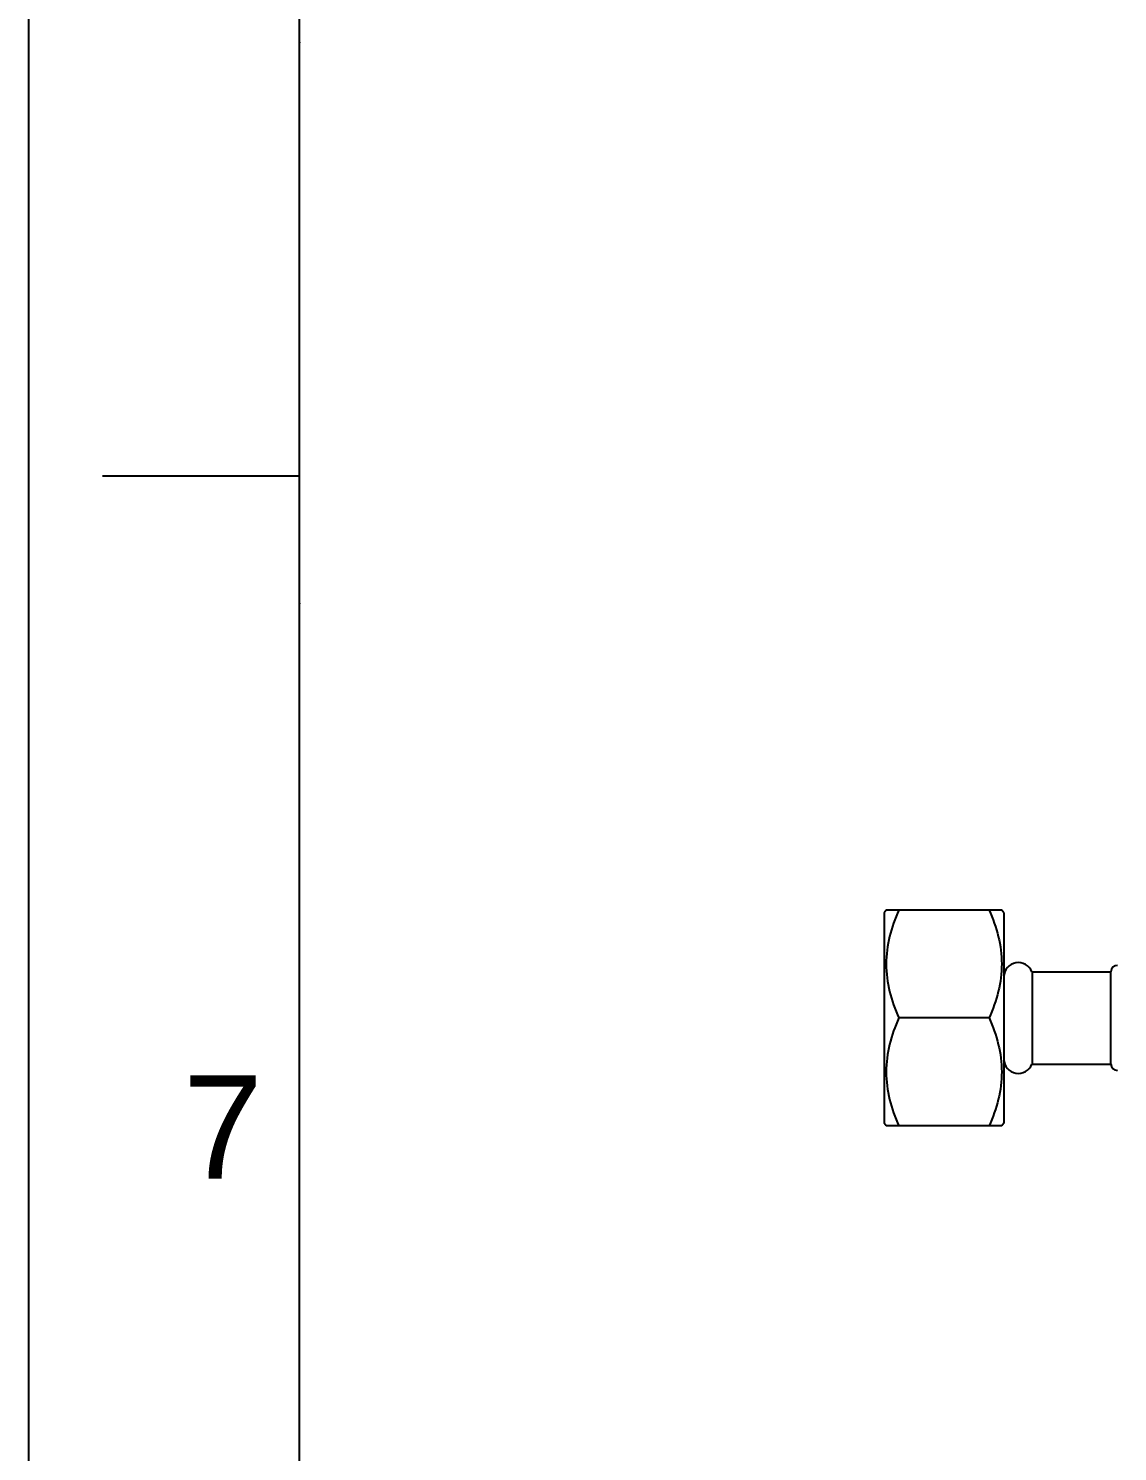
# Model space of a CAD drawing. Header units: millimetres. Extents: x 7392 to 8221, y 1108 to 2280.
# Drawn here: x 7392.3 to 7504.4, y 1314.6 to 1461 of the extents above; entities that cross this region are included whole.
import ezdxf

# ---------------------------------------------------------------- set-up
doc = ezdxf.new("R2010")
doc.units = ezdxf.units.MM
doc.layers.add('02___PRT_ALL_AXES', color=7, linetype='Continuous')
doc.styles.get("Standard").update_dxf_attribs({"font": 'arial.ttf'})

msp = doc.modelspace()

# ---------------------------------------------------------------- linework, layer by layer
at = {"color": 7, "linetype": 'Continuous'}
for p, q in [((7392.3, 2279.55), (7392.3, 1108.21)), ((7420.19, 1414.99), (7399.92, 1414.99)), ((7480.56, 1370.35), (7480.34, 1370.07)), ((7492.44, 1370.35), (7480.56, 1370.35)), ((7492.65, 1370.07), (7492.44, 1370.35)), ((7480.34, 1370.07), (7480.34, 1348.43)), ((7492.65, 1370.07), (7492.65, 1348.43)), ((7495.55, 1364), (7503.65, 1364)), ((7503.65, 1354.5), (7503.65, 1364)), ((7491.15, 1359.25), (7481.84, 1359.25)), ((7495.55, 1354.5), (7503.65, 1354.5)), ((7480.56, 1348.14), (7480.34, 1348.43)), ((7492.65, 1348.43), (7492.44, 1348.14)), ((7492.44, 1348.14), (7480.56, 1348.14))]:
    msp.add_line(p, q, dxfattribs=at)
at = {"linetype": 'Continuous'}
msp.add_line((7420.19, 1136.1), (7420.19, 2251.66), dxfattribs=at)
at = {"color": 7, "linetype": 'Continuous'}
for centre, radius, start, end in [((7494.15, 1363.45), 1.5, 21.5938, 177.971), ((7504.35, 1363.95), 0.7, 90, 175.904), ((7494.15, 1355.05), 1.5, 182.029, 338.4062), ((7504.35, 1354.55), 0.7, 184.096, 270)]:
    msp.add_arc(centre, radius, start, end, dxfattribs=at)
for points in [[(7481.84, 1370.35), (7481.46, 1369.47), (7480.81, 1367.66), (7480.43, 1364.8), (7480.81, 1361.94), (7481.46, 1360.13), (7481.84, 1359.25)], [(7491.15, 1370.35), (7491.53, 1369.47), (7492.18, 1367.66), (7492.56, 1364.8), (7492.18, 1361.94), (7491.53, 1360.13), (7491.15, 1359.25)], [(7481.84, 1359.25), (7481.46, 1358.37), (7480.81, 1356.56), (7480.43, 1353.7), (7480.81, 1350.83), (7481.46, 1349.03), (7481.84, 1348.14)], [(7491.15, 1359.25), (7491.53, 1358.37), (7492.18, 1356.56), (7492.56, 1353.7), (7492.18, 1350.83), (7491.53, 1349.03), (7491.15, 1348.14)]]:
    msp.add_open_spline(points, degree=3, knots=[0, 0, 0, 0, 0.251527, 0.5, 0.748473, 1, 1, 1, 1], dxfattribs=at)
for p in [(7420.19, 1459.58), (7420.19, 1459.58), (7420.19, 1401.87), (7420.19, 1401.87)]:
    msp.add_point(p)
at = {"layer": '02___PRT_ALL_AXES', "color": 7, "linetype": 'Continuous'}
msp.add_line((7495.55, 1364), (7495.55, 1354.5), dxfattribs=at)

# ---------------------------------------------------------------- texts
at = {"insert": (7412.31, 1348.03), "char_height": 10.63, "attachment_point": 5}
msp.add_mtext_dynamic_manual_height_columns('7', width=69.7226, gutter_width=17.43, heights=[0], dxfattribs=at)

doc.saveas('drawing.dxf')
